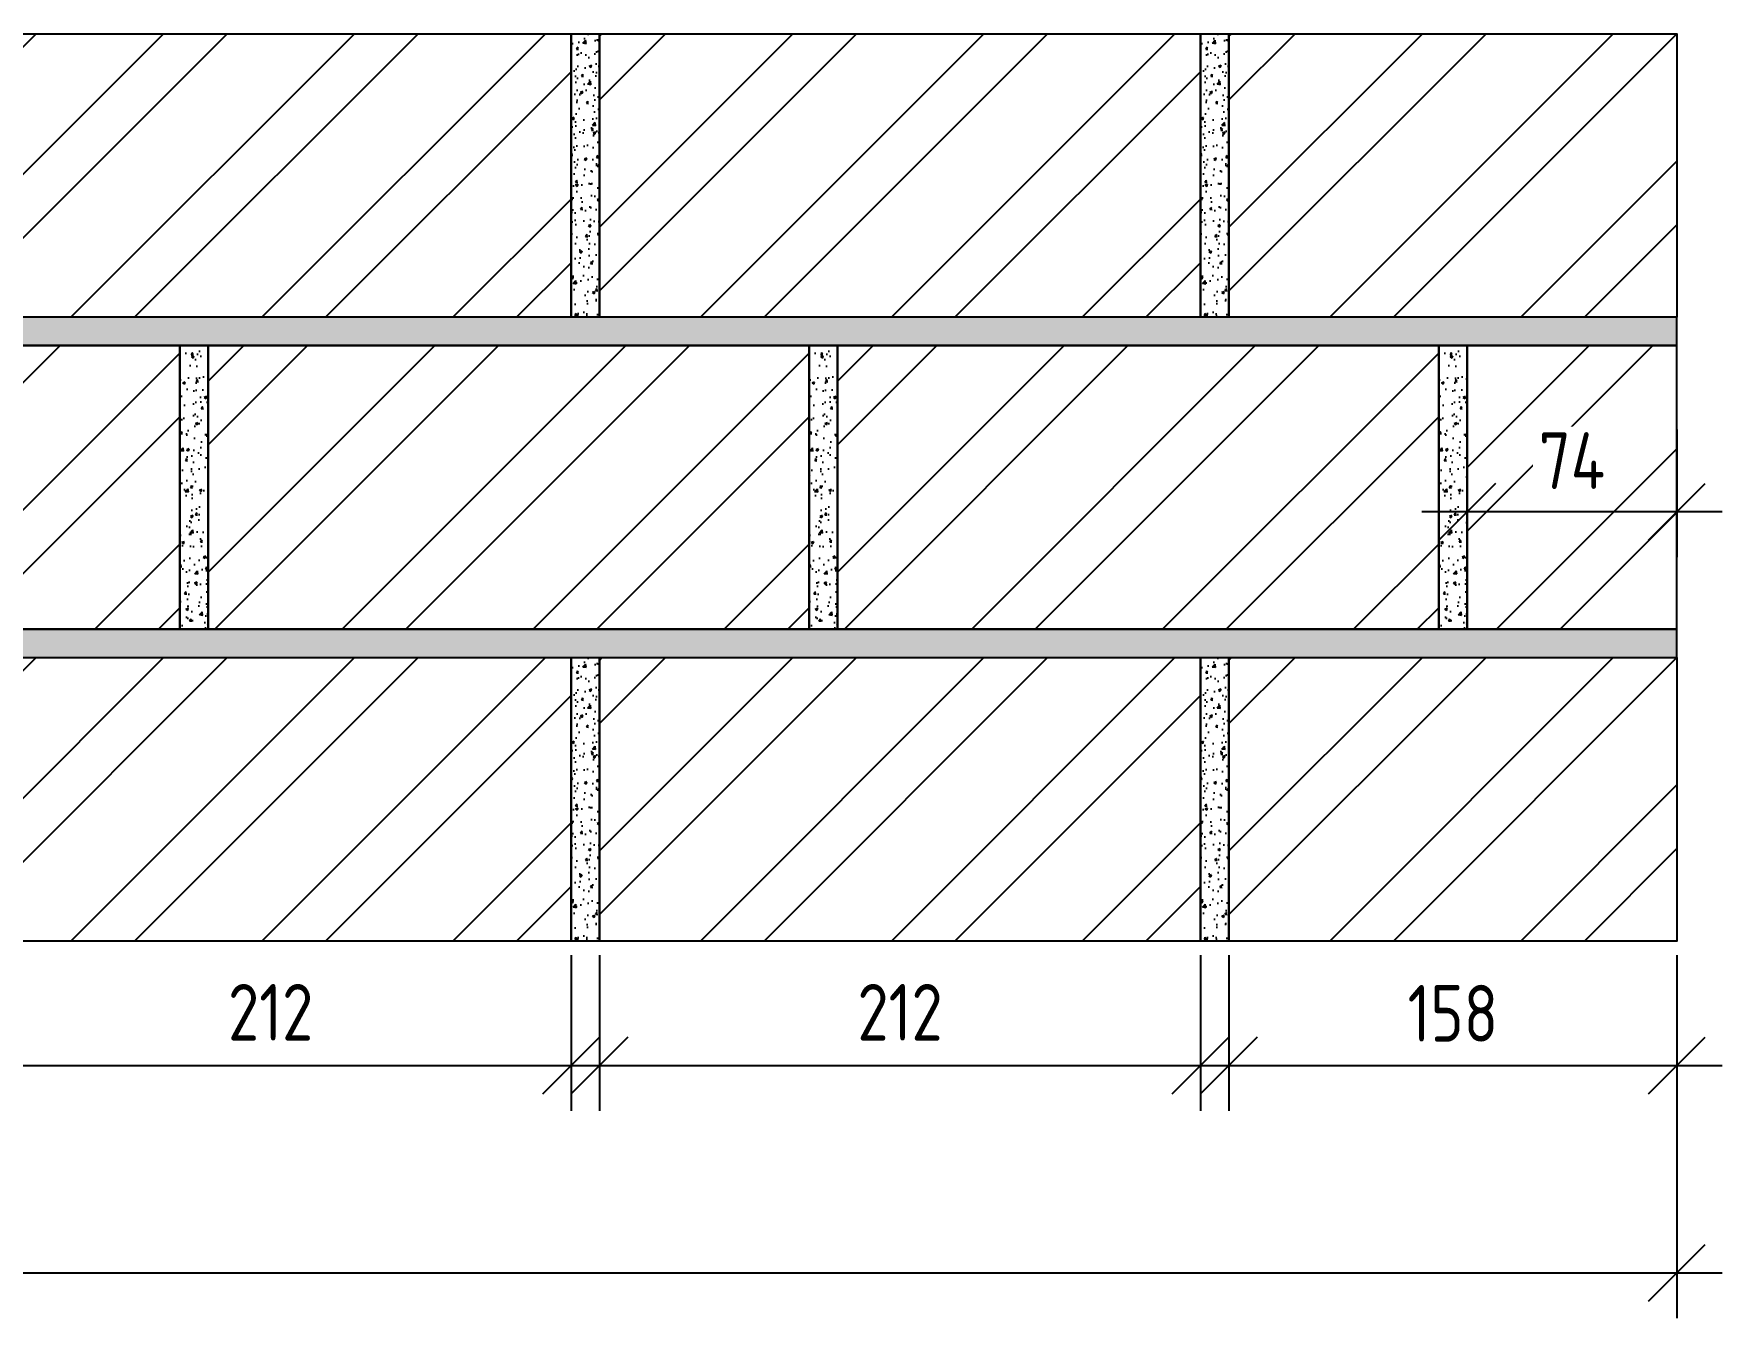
# Model space of a CAD drawing. Header units: millimetres. Extents: x 316173 to 317763, y 46618 to 48582.
# Drawn here: x 317168 to 317763, y 46618 to 47071 of the extents above; entities that cross this region are included whole.
import ezdxf

# ---------------------------------------------------------------- set-up
doc = ezdxf.new("R2010")
doc.units = ezdxf.units.MM
doc.layers.add('01_РАЗМЕРЫ-ВЫНОСКИ', color=4, linetype='Continuous')
doc.styles.add('ГОСТ 2.304', font='CS_Gost2304.shx')
doc.dimstyles.new('СПДС', dxfattribs={"dimscale": 100, "dimtxt": 2.5, "dimasz": 2.5, "dimexe": 2, "dimexo": 0.625, "dimgap": 1, "dimtad": 1, "dimdec": 0, "dimtxsty": 'ГОСТ 2.304', "dimblk": 'OBLIQUE', "dimblk1": 'OBLIQUE', "dimblk2": 'OBLIQUE', "dimcen": 2.5, "dimdle": 2, "dimadec": 0, "dimazin": 2, "dimtfac": 0.75, "dimtdec": 4, "dimtmove": 1, "dimatfit": 3, "dimfxl": 1, "dimtfill": 1, "dimtolj": 1, "dimarcsym": 1})

# ---------------------------------------------------------------- blocks, each defined once
blk = doc.blocks.new('_Oblique')
at = {"color": 0, "linetype": 'ByBlock', "lineweight": -2}
blk.add_line((-0.5, -0.5), (0.5, 0.5), dxfattribs=at)
blk = doc.blocks.new('*D1647')
at = {"color": 0, "lineweight": -2, "ltscale": 20, "transparency": 16777216}
for p, q in [((316257.1, 46746.41), (316257.1, 46618.37)), ((317747.1, 46746.41), (317747.1, 46618.37)), ((316241.1, 46634.37), (317763.1, 46634.37))]:
    blk.add_line(p, q, dxfattribs=at)
at = {"layer": 'Defpoints', "color": 0, "ltscale": 20, "transparency": 16777216}
for p in [(316257.1, 46751.41), (317747.1, 46751.41), (317747.1, 46634.37)]:
    blk.add_point(p, dxfattribs=at)
at = {"color": 0, "lineweight": -2, "ltscale": 20, "transparency": 16777216, "xscale": 20, "yscale": 20, "zscale": 20, "rotation": 180}
blk.add_blockref('_Oblique', (316257.1, 46634.37), dxfattribs=at)
at = {"color": 0, "lineweight": -2, "ltscale": 20, "transparency": 16777216, "xscale": 20, "yscale": 20, "zscale": 20}
blk.add_blockref('_Oblique', (317747.1, 46634.37), dxfattribs=at)
at = {"color": 0, "ltscale": 20, "transparency": 16777216, "insert": (317002.1, 46652.95), "char_height": 20, "attachment_point": 5, "style": 'ГОСТ 2.304', "bg_fill": 3, "box_fill_scale": 1.1, "bg_fill_color": 256, "bg_fill_true_color": 13158600, "bg_fill_transparency": 0}
blk.add_mtext('\\A1;1490', dxfattribs=at)
blk = doc.blocks.new('*D1653')
at = {"color": 0, "lineweight": -2, "ltscale": 20, "transparency": 16777216}
for p, q in [((317145.1, 46746.41), (317145.1, 46691.5)), ((317357.1, 46746.41), (317357.1, 46691.5)), ((317129.1, 46707.5), (317373.1, 46707.5))]:
    blk.add_line(p, q, dxfattribs=at)
at = {"layer": 'Defpoints', "color": 0, "ltscale": 20, "transparency": 16777216}
for p in [(317145.1, 46751.41), (317357.1, 46751.41), (317357.1, 46707.5)]:
    blk.add_point(p, dxfattribs=at)
at = {"color": 0, "lineweight": -2, "ltscale": 20, "transparency": 16777216, "xscale": 20, "yscale": 20, "zscale": 20, "rotation": 180}
blk.add_blockref('_Oblique', (317145.1, 46707.5), dxfattribs=at)
at = {"color": 0, "lineweight": -2, "ltscale": 20, "transparency": 16777216, "xscale": 20, "yscale": 20, "zscale": 20}
blk.add_blockref('_Oblique', (317357.1, 46707.5), dxfattribs=at)
at = {"color": 0, "ltscale": 20, "transparency": 16777216, "insert": (317251.1, 46726.27), "char_height": 20, "attachment_point": 5, "style": 'ГОСТ 2.304', "bg_fill": 3, "box_fill_scale": 1.1, "bg_fill_color": 256, "bg_fill_true_color": 13158600, "bg_fill_transparency": 0}
blk.add_mtext('\\A1;212', dxfattribs=at)
blk = doc.blocks.new('*D1654')
at = {"color": 0, "lineweight": -2, "ltscale": 20, "transparency": 16777216}
for p, q in [((317367.1, 46746.41), (317367.1, 46691.5)), ((317579.1, 46746.41), (317579.1, 46691.5)), ((317351.1, 46707.5), (317595.1, 46707.5))]:
    blk.add_line(p, q, dxfattribs=at)
at = {"layer": 'Defpoints', "color": 0, "ltscale": 20, "transparency": 16777216}
for p in [(317367.1, 46751.41), (317579.1, 46751.41), (317579.1, 46707.5)]:
    blk.add_point(p, dxfattribs=at)
at = {"color": 0, "lineweight": -2, "ltscale": 20, "transparency": 16777216, "xscale": 20, "yscale": 20, "zscale": 20, "rotation": 180}
blk.add_blockref('_Oblique', (317367.1, 46707.5), dxfattribs=at)
at = {"color": 0, "lineweight": -2, "ltscale": 20, "transparency": 16777216, "xscale": 20, "yscale": 20, "zscale": 20}
blk.add_blockref('_Oblique', (317579.1, 46707.5), dxfattribs=at)
at = {"color": 0, "ltscale": 20, "transparency": 16777216, "insert": (317473.1, 46726.27), "char_height": 20, "attachment_point": 5, "style": 'ГОСТ 2.304', "bg_fill": 3, "box_fill_scale": 1.1, "bg_fill_color": 256, "bg_fill_true_color": 13158600, "bg_fill_transparency": 0}
blk.add_mtext('\\A1;212', dxfattribs=at)
blk = doc.blocks.new('*D1655')
at = {"color": 0, "lineweight": -2, "ltscale": 20, "transparency": 16777216}
for p, q in [((317589.1, 46746.41), (317589.1, 46691.5)), ((317747.1, 46746.41), (317747.1, 46691.5)), ((317573.1, 46707.5), (317763.1, 46707.5))]:
    blk.add_line(p, q, dxfattribs=at)
at = {"layer": 'Defpoints', "color": 0, "ltscale": 20, "transparency": 16777216}
for p in [(317589.1, 46751.41), (317747.1, 46751.41), (317747.1, 46707.5)]:
    blk.add_point(p, dxfattribs=at)
at = {"color": 0, "lineweight": -2, "ltscale": 20, "transparency": 16777216, "xscale": 20, "yscale": 20, "zscale": 20, "rotation": 180}
blk.add_blockref('_Oblique', (317589.1, 46707.5), dxfattribs=at)
at = {"color": 0, "lineweight": -2, "ltscale": 20, "transparency": 16777216, "xscale": 20, "yscale": 20, "zscale": 20}
blk.add_blockref('_Oblique', (317747.1, 46707.5), dxfattribs=at)
at = {"color": 0, "ltscale": 20, "transparency": 16777216, "insert": (317668.1, 46725.91), "char_height": 20, "attachment_point": 5, "style": 'ГОСТ 2.304', "bg_fill": 3, "box_fill_scale": 1.1, "bg_fill_color": 256, "bg_fill_true_color": 13158600, "bg_fill_transparency": 0}
blk.add_mtext('\\A1;158', dxfattribs=at)
blk = doc.blocks.new('*D1671')
at = {"color": 0, "lineweight": -2, "ltscale": 20, "transparency": 16777216}
for p, q in [((317673.1, 46931.87), (317673.1, 46886.84)), ((317747.1, 46931.87), (317747.1, 46886.84)), ((317763.1, 46902.84), (317657.1, 46902.84))]:
    blk.add_line(p, q, dxfattribs=at)
at = {"layer": 'Defpoints', "color": 0, "ltscale": 20, "transparency": 16777216}
for p in [(317673.1, 46936.87), (317747.1, 46936.87), (317673.1, 46902.84)]:
    blk.add_point(p, dxfattribs=at)
at = {"color": 0, "lineweight": -2, "ltscale": 20, "transparency": 16777216, "xscale": 20, "yscale": 20, "zscale": 20, "rotation": 180}
blk.add_blockref('_Oblique', (317673.1, 46902.84), dxfattribs=at)
at = {"color": 0, "lineweight": -2, "ltscale": 20, "transparency": 16777216, "xscale": 20, "yscale": 20, "zscale": 20}
blk.add_blockref('_Oblique', (317747.1, 46902.84), dxfattribs=at)
at = {"color": 0, "ltscale": 20, "transparency": 16777216, "insert": (317710.1, 46920.84), "char_height": 20, "attachment_point": 5, "style": 'ГОСТ 2.304', "bg_fill": 3, "box_fill_scale": 1.1, "bg_fill_color": 256, "bg_fill_true_color": 13158600, "bg_fill_transparency": 0}
blk.add_mtext('\\A1;74', dxfattribs=at)
blk = doc.blocks.new('кладка 3')
at = {"ltscale": 5}
h = blk.add_hatch(dxfattribs=at)
h.set_pattern_fill('ANSI32', color=6, scale=5)
h.set_pattern_definition([(45, (193242.78, -993.53), (-33.67596, 33.67596), []), (45, (193265.23, -993.53), (-33.67596, 33.67596), [])])
h.paths.add_polyline_path([(317145.1, 47071.41), (317357.1, 47071.41), (317357.1, 46971.41), (317145.1, 46971.41)])
at = {"ltscale": 0.05}
h = blk.add_hatch(dxfattribs=at)
h.set_pattern_fill('AR-CONC', color=256, scale=0.05)
h.set_pattern_definition([(50, (191495.084, -992.9795), (9.10923345, -0.79695428), [0.9525, -10.4775]), (355, (191495.084, -992.9795), (-1.7621711, 9.55284226), [0.762, -8.3820292]), (100.451445, (191495.843, -993.046), (7.34706235, 8.7558876), [0.80950044, -8.9045122]), (46.1842, (191495.084, -990.44), (13.553952, -2.1021164), [1.42875, -15.71625]), (96.635558, (191496.213, -990.615), (11.8702067, 12.3713062), [1.2142512, -13.3567804]), (351.184151, (191495.084, -990.44), (11.8702067, 12.3713062), [1.1429984, -12.5729866]), (21, (191496.354, -991.0745), (7.58071956, -5.1132599), [0.9525, -10.4775]), (326, (191496.354, -991.0745), (3.0901014, 9.2093983), [0.762, -8.382]), (71.451445, (191496.985, -991.501), (10.67082096, 4.09613844), [0.80950044, -8.9044969]), (37.5, (191495.0836, -992.9795), (0.15443016, 4.22775194), [0, -8.2804, 0, -8.509, 0, -8.41375]), (7.5, (191495.0836, -992.9795), (3.34098313, 5.00902874), [0, -4.8514, 0, -8.0899, 0, -3.20675]), (327.5, (191492.2515, -992.9795), (6.77952976, -0.2864372), [0, -3.175, 0, -9.906, 0, -13.1445]), (317.5, (191490.9815, -992.9795), (7.40645907, 1.27132455), [0, -4.1275, 0, -6.5786, 0, -9.3345])])
h.paths.add_polyline_path([(317357.1, 47071.41), (317367.1, 47071.41), (317367.1, 46971.41), (317357.1, 46971.41)])
at = {"ltscale": 5}
h = blk.add_hatch(dxfattribs=at)
h.set_pattern_fill('ANSI32', color=6, scale=5)
h.set_pattern_definition([(45, (193464.78, -993.53), (-33.67596, 33.67596), []), (45, (193487.23, -993.53), (-33.67596, 33.67596), [])])
h.paths.add_polyline_path([(317367.1, 47071.41), (317579.1, 47071.41), (317579.1, 46971.41), (317367.1, 46971.41)])
at = {"ltscale": 0.05}
h = blk.add_hatch(dxfattribs=at)
h.set_pattern_fill('AR-CONC', color=256, scale=0.05)
h.set_pattern_definition([(50, (191717.084, -992.9795), (9.10923345, -0.79695428), [0.9525, -10.4775]), (355, (191717.084, -992.9795), (-1.7621711, 9.55284226), [0.762, -8.3820292]), (100.451445, (191717.843, -993.046), (7.34706235, 8.7558876), [0.80950044, -8.9045122]), (46.1842, (191717.084, -990.44), (13.553952, -2.1021164), [1.42875, -15.71625]), (96.635558, (191718.213, -990.615), (11.8702067, 12.3713062), [1.2142512, -13.3567804]), (351.184151, (191717.084, -990.44), (11.8702067, 12.3713062), [1.1429984, -12.5729866]), (21, (191718.354, -991.0745), (7.58071956, -5.1132599), [0.9525, -10.4775]), (326, (191718.354, -991.0745), (3.0901014, 9.2093983), [0.762, -8.382]), (71.451445, (191718.985, -991.501), (10.67082096, 4.09613844), [0.80950044, -8.9044969]), (37.5, (191717.0836, -992.9795), (0.15443016, 4.22775194), [0, -8.2804, 0, -8.509, 0, -8.41375]), (7.5, (191717.0836, -992.9795), (3.34098313, 5.00902874), [0, -4.8514, 0, -8.0899, 0, -3.20675]), (327.5, (191714.2515, -992.9795), (6.77952976, -0.2864372), [0, -3.175, 0, -9.906, 0, -13.1445]), (317.5, (191712.9815, -992.9795), (7.40645907, 1.27132455), [0, -4.1275, 0, -6.5786, 0, -9.3345])])
h.paths.add_polyline_path([(317579.1, 47071.41), (317589.1, 47071.41), (317589.1, 46971.41), (317579.1, 46971.41)])
at = {"ltscale": 5}
h = blk.add_hatch(dxfattribs=at)
h.set_pattern_fill('ANSI32', color=6, scale=5)
h.set_pattern_definition([(45, (193686.78, -993.53), (-33.67596, 33.67596), []), (45, (193709.23, -993.53), (-33.67596, 33.67596), [])])
h.paths.add_polyline_path([(317589.1, 47071.41), (317747.1, 47071.41), (317747.1, 46971.41), (317589.1, 46971.41)])
at = {"ltscale": 0.05}
h = blk.add_hatch(dxfattribs=at)
h.set_pattern_fill('AR-CONC', color=256, scale=0.05, angle=-90)
h.set_pattern_definition([(320, (268292.7155, 172783.411), (-0.79695428, -9.10923345), [0.9525, -10.4775]), (265, (268292.715, 172783.411), (9.55284226, 1.7621711), [0.762, -8.3820292]), (10.451445, (268292.649, 172782.652), (8.7558876, -7.34706235), [0.80950044, -8.9045122]), (316.1842, (268295.255, 172783.411), (-2.1021164, -13.553952), [1.42875, -15.71625]), (6.635558, (268295.08, 172782.282), (12.3713062, -11.8702067), [1.2142512, -13.3567804]), (261.184151, (268295.255, 172783.411), (12.3713062, -11.8702067), [1.1429984, -12.5729866]), (291, (268294.6205, 172782.141), (-5.1132599, -7.58071956), [0.9525, -10.4775]), (236, (268294.62, 172782.141), (9.2093983, -3.0901014), [0.762, -8.382]), (341.451445, (268294.194, 172781.509), (4.09613844, -10.67082096), [0.80950044, -8.9044969]), (307.5, (268292.7155, 172783.411), (4.22775194, -0.15443016), [0, -8.2804, 0, -8.509, 0, -8.41375]), (277.5, (268292.7155, 172783.411), (5.00902874, -3.34098313), [0, -4.8514, 0, -8.0899, 0, -3.20675]), (237.5, (268292.7155, 172786.243), (-0.2864372, -6.77952976), [0, -3.175, 0, -9.906, 0, -13.1445]), (227.5, (268292.7155, 172787.513), (1.27132455, -7.40645907), [0, -4.1275, 0, -6.5786, 0, -9.3345])])
h.paths.add_polyline_path([(317747.1, 46961.41), (317747.1, 46971.41), (316257.1, 46971.41), (316257.1, 46961.41)])
at = {"ltscale": 5}
h = blk.add_hatch(dxfattribs=at)
h.set_pattern_fill('ANSI32', color=6, scale=5)
h.set_pattern_definition([(45, (191836.78, -1103.53), (-33.67596, 33.67596), []), (45, (191859.23, -1103.53), (-33.67596, 33.67596), [])])
h.paths.add_polyline_path([(317219.1, 46961.41), (317007.1, 46961.41), (317007.1, 46861.41), (317219.1, 46861.41)])
at = {"ltscale": 0.05}
h = blk.add_hatch(dxfattribs=at)
h.set_pattern_fill('AR-CONC', color=256, scale=0.05)
h.set_pattern_definition([(50, (190311.084, -1102.9795), (9.10923345, -0.79695428), [0.9525, -10.4775]), (355, (190311.084, -1102.9795), (-1.7621711, 9.55284226), [0.762, -8.3820292]), (100.451445, (190311.843, -1103.046), (7.34706235, 8.7558876), [0.80950044, -8.9045122]), (46.1842, (190311.084, -1100.44), (13.553952, -2.1021164), [1.42875, -15.71625]), (96.635558, (190312.213, -1100.615), (11.8702067, 12.3713062), [1.2142512, -13.3567804]), (351.184151, (190311.084, -1100.44), (11.8702067, 12.3713062), [1.1429984, -12.5729866]), (21, (190312.354, -1101.0745), (7.58071956, -5.1132599), [0.9525, -10.4775]), (326, (190312.354, -1101.0745), (3.0901014, 9.2093983), [0.762, -8.382]), (71.451445, (190312.985, -1101.501), (10.67082096, 4.09613844), [0.80950044, -8.9044969]), (37.5, (190311.0836, -1102.9795), (0.15443016, 4.22775194), [0, -8.2804, 0, -8.509, 0, -8.41375]), (7.5, (190311.0836, -1102.9795), (3.34098313, 5.00902874), [0, -4.8514, 0, -8.0899, 0, -3.20675]), (327.5, (190308.2515, -1102.9795), (6.77952976, -0.2864372), [0, -3.175, 0, -9.906, 0, -13.1445]), (317.5, (190306.9815, -1102.9795), (7.40645907, 1.27132455), [0, -4.1275, 0, -6.5786, 0, -9.3345])])
h.paths.add_polyline_path([(317229.1, 46961.41), (317219.1, 46961.41), (317219.1, 46861.41), (317229.1, 46861.41)])
at = {"ltscale": 5}
h = blk.add_hatch(dxfattribs=at)
h.set_pattern_fill('ANSI32', color=6, scale=5)
h.set_pattern_definition([(45, (192058.78, -1103.53), (-33.67596, 33.67596), []), (45, (192081.23, -1103.53), (-33.67596, 33.67596), [])])
h.paths.add_polyline_path([(317441.1, 46961.41), (317229.1, 46961.41), (317229.1, 46861.41), (317441.1, 46861.41)])
at = {"ltscale": 0.05}
h = blk.add_hatch(dxfattribs=at)
h.set_pattern_fill('AR-CONC', color=256, scale=0.05)
h.set_pattern_definition([(50, (190533.084, -1102.9795), (9.10923345, -0.79695428), [0.9525, -10.4775]), (355, (190533.084, -1102.9795), (-1.7621711, 9.55284226), [0.762, -8.3820292]), (100.451445, (190533.843, -1103.046), (7.34706235, 8.7558876), [0.80950044, -8.9045122]), (46.1842, (190533.084, -1100.44), (13.553952, -2.1021164), [1.42875, -15.71625]), (96.635558, (190534.213, -1100.615), (11.8702067, 12.3713062), [1.2142512, -13.3567804]), (351.184151, (190533.084, -1100.44), (11.8702067, 12.3713062), [1.1429984, -12.5729866]), (21, (190534.354, -1101.0745), (7.58071956, -5.1132599), [0.9525, -10.4775]), (326, (190534.354, -1101.0745), (3.0901014, 9.2093983), [0.762, -8.382]), (71.451445, (190534.985, -1101.501), (10.67082096, 4.09613844), [0.80950044, -8.9044969]), (37.5, (190533.0836, -1102.9795), (0.15443016, 4.22775194), [0, -8.2804, 0, -8.509, 0, -8.41375]), (7.5, (190533.0836, -1102.9795), (3.34098313, 5.00902874), [0, -4.8514, 0, -8.0899, 0, -3.20675]), (327.5, (190530.2515, -1102.9795), (6.77952976, -0.2864372), [0, -3.175, 0, -9.906, 0, -13.1445]), (317.5, (190528.9815, -1102.9795), (7.40645907, 1.27132455), [0, -4.1275, 0, -6.5786, 0, -9.3345])])
h.paths.add_polyline_path([(317451.1, 46961.41), (317441.1, 46961.41), (317441.1, 46861.41), (317451.1, 46861.41)])
at = {"ltscale": 5}
h = blk.add_hatch(dxfattribs=at)
h.set_pattern_fill('ANSI32', color=6, scale=5)
h.set_pattern_definition([(45, (192280.78, -1103.53), (-33.67596, 33.67596), []), (45, (192303.23, -1103.53), (-33.67596, 33.67596), [])])
h.paths.add_polyline_path([(317663.1, 46961.41), (317451.1, 46961.41), (317451.1, 46861.41), (317663.1, 46861.41)])
at = {"ltscale": 0.05}
h = blk.add_hatch(dxfattribs=at)
h.set_pattern_fill('AR-CONC', color=256, scale=0.05)
h.set_pattern_definition([(50, (190755.084, -1102.9795), (9.10923345, -0.79695428), [0.9525, -10.4775]), (355, (190755.084, -1102.9795), (-1.7621711, 9.55284226), [0.762, -8.3820292]), (100.451445, (190755.843, -1103.046), (7.34706235, 8.7558876), [0.80950044, -8.9045122]), (46.1842, (190755.084, -1100.44), (13.553952, -2.1021164), [1.42875, -15.71625]), (96.635558, (190756.213, -1100.615), (11.8702067, 12.3713062), [1.2142512, -13.3567804]), (351.184151, (190755.084, -1100.44), (11.8702067, 12.3713062), [1.1429984, -12.5729866]), (21, (190756.354, -1101.0745), (7.58071956, -5.1132599), [0.9525, -10.4775]), (326, (190756.354, -1101.0745), (3.0901014, 9.2093983), [0.762, -8.382]), (71.451445, (190756.985, -1101.501), (10.67082096, 4.09613844), [0.80950044, -8.9044969]), (37.5, (190755.0836, -1102.9795), (0.15443016, 4.22775194), [0, -8.2804, 0, -8.509, 0, -8.41375]), (7.5, (190755.0836, -1102.9795), (3.34098313, 5.00902874), [0, -4.8514, 0, -8.0899, 0, -3.20675]), (327.5, (190752.2515, -1102.9795), (6.77952976, -0.2864372), [0, -3.175, 0, -9.906, 0, -13.1445]), (317.5, (190750.9815, -1102.9795), (7.40645907, 1.27132455), [0, -4.1275, 0, -6.5786, 0, -9.3345])])
h.paths.add_polyline_path([(317673.1, 46961.41), (317663.1, 46961.41), (317663.1, 46861.41), (317673.1, 46861.41)])
at = {"ltscale": 5}
h = blk.add_hatch(dxfattribs=at)
h.set_pattern_fill('ANSI32', color=6, scale=5)
h.paths.add_polyline_path([(317747.1, 46961.41), (317673.1, 46961.41), (317673.1, 46861.41), (317747.1, 46861.41)])
at = {"ltscale": 0.05}
h = blk.add_hatch(dxfattribs=at)
h.set_pattern_fill('AR-CONC', color=256, scale=0.05, angle=-90)
h.set_pattern_definition([(320, (268292.7155, 172673.411), (-0.79695428, -9.10923345), [0.9525, -10.4775]), (265, (268292.715, 172673.411), (9.55284226, 1.7621711), [0.762, -8.3820292]), (10.451445, (268292.649, 172672.652), (8.7558876, -7.34706235), [0.80950044, -8.9045122]), (316.1842, (268295.255, 172673.411), (-2.1021164, -13.553952), [1.42875, -15.71625]), (6.635558, (268295.08, 172672.282), (12.3713062, -11.8702067), [1.2142512, -13.3567804]), (261.184151, (268295.255, 172673.411), (12.3713062, -11.8702067), [1.1429984, -12.5729866]), (291, (268294.6205, 172672.141), (-5.1132599, -7.58071956), [0.9525, -10.4775]), (236, (268294.62, 172672.141), (9.2093983, -3.0901014), [0.762, -8.382]), (341.451445, (268294.194, 172671.509), (4.09613844, -10.67082096), [0.80950044, -8.9044969]), (307.5, (268292.7155, 172673.411), (4.22775194, -0.15443016), [0, -8.2804, 0, -8.509, 0, -8.41375]), (277.5, (268292.7155, 172673.411), (5.00902874, -3.34098313), [0, -4.8514, 0, -8.0899, 0, -3.20675]), (237.5, (268292.7155, 172676.243), (-0.2864372, -6.77952976), [0, -3.175, 0, -9.906, 0, -13.1445]), (227.5, (268292.7155, 172677.513), (1.27132455, -7.40645907), [0, -4.1275, 0, -6.5786, 0, -9.3345])])
h.paths.add_polyline_path([(317747.1, 46851.41), (317747.1, 46861.41), (316257.1, 46861.41), (316257.1, 46851.41)])
at = {"ltscale": 5}
h = blk.add_hatch(dxfattribs=at)
h.set_pattern_fill('ANSI32', color=6, scale=5)
h.set_pattern_definition([(45, (193242.78, -1213.53), (-33.67596, 33.67596), []), (45, (193265.23, -1213.53), (-33.67596, 33.67596), [])])
h.paths.add_polyline_path([(317145.1, 46851.41), (317357.1, 46851.41), (317357.1, 46751.41), (317145.1, 46751.41)])
at = {"ltscale": 0.05}
h = blk.add_hatch(dxfattribs=at)
h.set_pattern_fill('AR-CONC', color=256, scale=0.05)
h.set_pattern_definition([(50, (191495.084, -1212.9795), (9.10923345, -0.79695428), [0.9525, -10.4775]), (355, (191495.084, -1212.9795), (-1.7621711, 9.55284226), [0.762, -8.3820292]), (100.451445, (191495.843, -1213.046), (7.34706235, 8.7558876), [0.80950044, -8.9045122]), (46.1842, (191495.084, -1210.44), (13.553952, -2.1021164), [1.42875, -15.71625]), (96.635558, (191496.213, -1210.615), (11.8702067, 12.3713062), [1.2142512, -13.3567804]), (351.184151, (191495.084, -1210.44), (11.8702067, 12.3713062), [1.1429984, -12.5729866]), (21, (191496.354, -1211.0745), (7.58071956, -5.1132599), [0.9525, -10.4775]), (326, (191496.354, -1211.0745), (3.0901014, 9.2093983), [0.762, -8.382]), (71.451445, (191496.985, -1211.501), (10.67082096, 4.09613844), [0.80950044, -8.9044969]), (37.5, (191495.0836, -1212.9795), (0.15443016, 4.22775194), [0, -8.2804, 0, -8.509, 0, -8.41375]), (7.5, (191495.0836, -1212.9795), (3.34098313, 5.00902874), [0, -4.8514, 0, -8.0899, 0, -3.20675]), (327.5, (191492.2515, -1212.9795), (6.77952976, -0.2864372), [0, -3.175, 0, -9.906, 0, -13.1445]), (317.5, (191490.9815, -1212.9795), (7.40645907, 1.27132455), [0, -4.1275, 0, -6.5786, 0, -9.3345])])
h.paths.add_polyline_path([(317357.1, 46851.41), (317367.1, 46851.41), (317367.1, 46751.41), (317357.1, 46751.41)])
at = {"ltscale": 5}
h = blk.add_hatch(dxfattribs=at)
h.set_pattern_fill('ANSI32', color=6, scale=5)
h.set_pattern_definition([(45, (193464.78, -1213.53), (-33.67596, 33.67596), []), (45, (193487.23, -1213.53), (-33.67596, 33.67596), [])])
h.paths.add_polyline_path([(317367.1, 46851.41), (317579.1, 46851.41), (317579.1, 46751.41), (317367.1, 46751.41)])
at = {"ltscale": 0.05}
h = blk.add_hatch(dxfattribs=at)
h.set_pattern_fill('AR-CONC', color=256, scale=0.05)
h.set_pattern_definition([(50, (191717.084, -1212.9795), (9.10923345, -0.79695428), [0.9525, -10.4775]), (355, (191717.084, -1212.9795), (-1.7621711, 9.55284226), [0.762, -8.3820292]), (100.451445, (191717.843, -1213.046), (7.34706235, 8.7558876), [0.80950044, -8.9045122]), (46.1842, (191717.084, -1210.44), (13.553952, -2.1021164), [1.42875, -15.71625]), (96.635558, (191718.213, -1210.615), (11.8702067, 12.3713062), [1.2142512, -13.3567804]), (351.184151, (191717.084, -1210.44), (11.8702067, 12.3713062), [1.1429984, -12.5729866]), (21, (191718.354, -1211.0745), (7.58071956, -5.1132599), [0.9525, -10.4775]), (326, (191718.354, -1211.0745), (3.0901014, 9.2093983), [0.762, -8.382]), (71.451445, (191718.985, -1211.501), (10.67082096, 4.09613844), [0.80950044, -8.9044969]), (37.5, (191717.0836, -1212.9795), (0.15443016, 4.22775194), [0, -8.2804, 0, -8.509, 0, -8.41375]), (7.5, (191717.0836, -1212.9795), (3.34098313, 5.00902874), [0, -4.8514, 0, -8.0899, 0, -3.20675]), (327.5, (191714.2515, -1212.9795), (6.77952976, -0.2864372), [0, -3.175, 0, -9.906, 0, -13.1445]), (317.5, (191712.9815, -1212.9795), (7.40645907, 1.27132455), [0, -4.1275, 0, -6.5786, 0, -9.3345])])
h.paths.add_polyline_path([(317579.1, 46851.41), (317589.1, 46851.41), (317589.1, 46751.41), (317579.1, 46751.41)])
at = {"ltscale": 5}
h = blk.add_hatch(dxfattribs=at)
h.set_pattern_fill('ANSI32', color=6, scale=5)
h.set_pattern_definition([(45, (193686.78, -1213.53), (-33.67596, 33.67596), []), (45, (193709.23, -1213.53), (-33.67596, 33.67596), [])])
h.paths.add_polyline_path([(317589.1, 46851.41), (317747.1, 46851.41), (317747.1, 46751.41), (317589.1, 46751.41)])
at = {"color": 6, "ltscale": 5}
for points in [[(317145.1, 47071.41), (317357.1, 47071.41), (317357.1, 46971.41), (317145.1, 46971.41)], [(317367.1, 47071.41), (317579.1, 47071.41), (317579.1, 46971.41), (317367.1, 46971.41)], [(317589.1, 47071.41), (317747.1, 47071.41), (317747.1, 46971.41), (317589.1, 46971.41)], [(317219.1, 46961.41), (317007.1, 46961.41), (317007.1, 46861.41), (317219.1, 46861.41)], [(317441.1, 46961.41), (317229.1, 46961.41), (317229.1, 46861.41), (317441.1, 46861.41)], [(317663.1, 46961.41), (317451.1, 46961.41), (317451.1, 46861.41), (317663.1, 46861.41)], [(317747.1, 46961.41), (317673.1, 46961.41), (317673.1, 46861.41), (317747.1, 46861.41)], [(317145.1, 46851.41), (317357.1, 46851.41), (317357.1, 46751.41), (317145.1, 46751.41)], [(317367.1, 46851.41), (317579.1, 46851.41), (317579.1, 46751.41), (317367.1, 46751.41)], [(317589.1, 46851.41), (317747.1, 46851.41), (317747.1, 46751.41), (317589.1, 46751.41)]]:
    blk.add_lwpolyline(points, close=True, dxfattribs=at)
at = {"ltscale": 20}
for points in [[(317357.1, 47071.41), (317367.1, 47071.41), (317367.1, 46971.41), (317357.1, 46971.41)], [(317579.1, 47071.41), (317589.1, 47071.41), (317589.1, 46971.41), (317579.1, 46971.41)], [(317747.1, 46961.41), (317747.1, 46971.41), (316257.1, 46971.41), (316257.1, 46961.41)], [(317229.1, 46961.41), (317219.1, 46961.41), (317219.1, 46861.41), (317229.1, 46861.41)], [(317451.1, 46961.41), (317441.1, 46961.41), (317441.1, 46861.41), (317451.1, 46861.41)], [(317673.1, 46961.41), (317663.1, 46961.41), (317663.1, 46861.41), (317673.1, 46861.41)], [(317747.1, 46851.41), (317747.1, 46861.41), (316257.1, 46861.41), (316257.1, 46851.41)], [(317357.1, 46851.41), (317367.1, 46851.41), (317367.1, 46751.41), (317357.1, 46751.41)], [(317579.1, 46851.41), (317589.1, 46851.41), (317589.1, 46751.41), (317579.1, 46751.41)]]:
    blk.add_lwpolyline(points, close=True, dxfattribs=at)
at = {"color": 4, "ltscale": 20}
for base, p1, p2, picture, middle in [((317673.1, 46902.84), (317747.1, 46936.87), (317673.1, 46936.87), '*D1671', (317710.1, 46920.84)), ((317747.1, 46634.37), (316257.1, 46751.41), (317747.1, 46751.41), '*D1647', (317002.1, 46652.95))]:
    dim = blk.add_linear_dim(base=base, p1=p1, p2=p2, dimstyle='СПДС', override={"dimscale": 8}, dxfattribs=at)
    dim.commit()
    dim.dimension.update_dxf_attribs({"geometry": picture, "text_midpoint": middle})
dim = blk.add_linear_dim(base=(317357.1, 46707.5), p1=(317145.1, 46751.41), p2=(317357.1, 46751.41), dimstyle='СПДС', override={"dimscale": 8}, dxfattribs=at)
dim.commit()
dim.dimension.update_dxf_attribs({"geometry": '*D1653', "text_midpoint": (317251.1, 46726.27)})
dim = blk.add_linear_dim(base=(317579.1, 46707.5), p1=(317367.1, 46751.41), p2=(317579.1, 46751.41), dimstyle='СПДС', override={"dimscale": 8}, dxfattribs=at)
dim.commit()
dim.dimension.update_dxf_attribs({"geometry": '*D1654', "text_midpoint": (317473.1, 46726.27)})
dim = blk.add_linear_dim(base=(317747.1, 46707.5), p1=(317589.1, 46751.41), p2=(317747.1, 46751.41), dimstyle='СПДС', override={"dimscale": 8}, dxfattribs=at)
dim.commit()
dim.dimension.update_dxf_attribs({"geometry": '*D1655', "text_midpoint": (317668.1, 46725.91)})

msp = doc.modelspace()

# ---------------------------------------------------------------- block references
at = {"layer": '01_РАЗМЕРЫ-ВЫНОСКИ'}
msp.add_blockref('кладка 3', (0, 0), dxfattribs=at)

doc.saveas('drawing.dxf')
